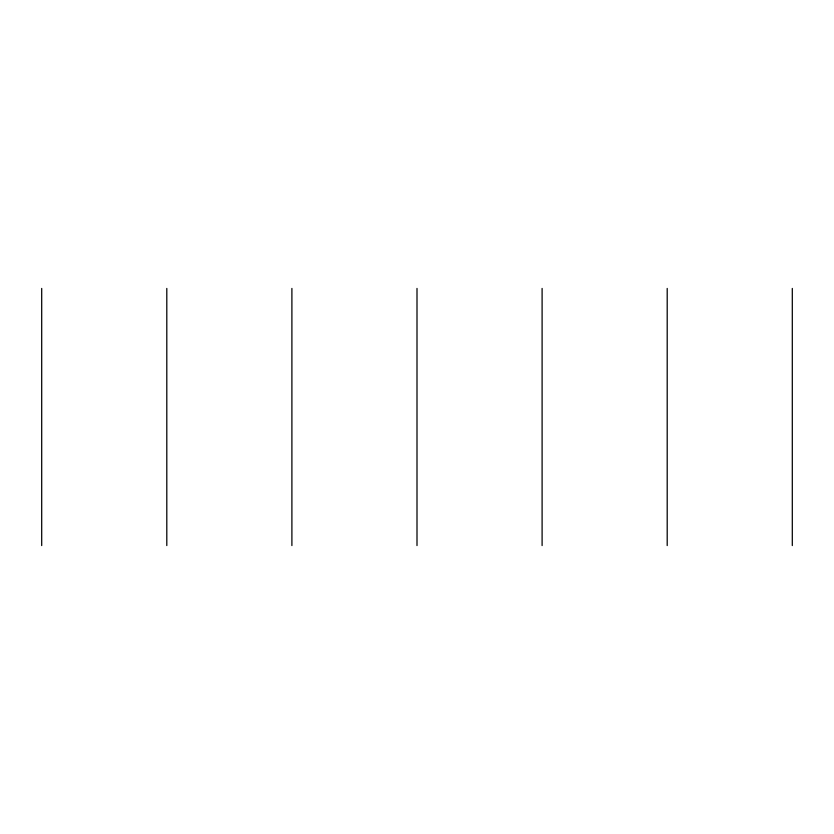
<?xml version="1.0" encoding="UTF-8"?>
<svg xmlns="http://www.w3.org/2000/svg" width="834" height="834" viewBox="0 0 834 834"><rect width="100%" height="100%" fill="white"/><g stroke="black" fill="none" stroke-linecap="round" stroke-linejoin="round"><path stroke-width="1.25" d="M792.3 288.428L792.3 545.572M667.2 288.428L667.2 545.572M542.1 288.428L542.1 545.572M417 288.428L417 545.572M291.9 288.428L291.9 545.572M166.8 288.428L166.8 545.572M41.7 288.428L41.7 545.572"/></g></svg>
